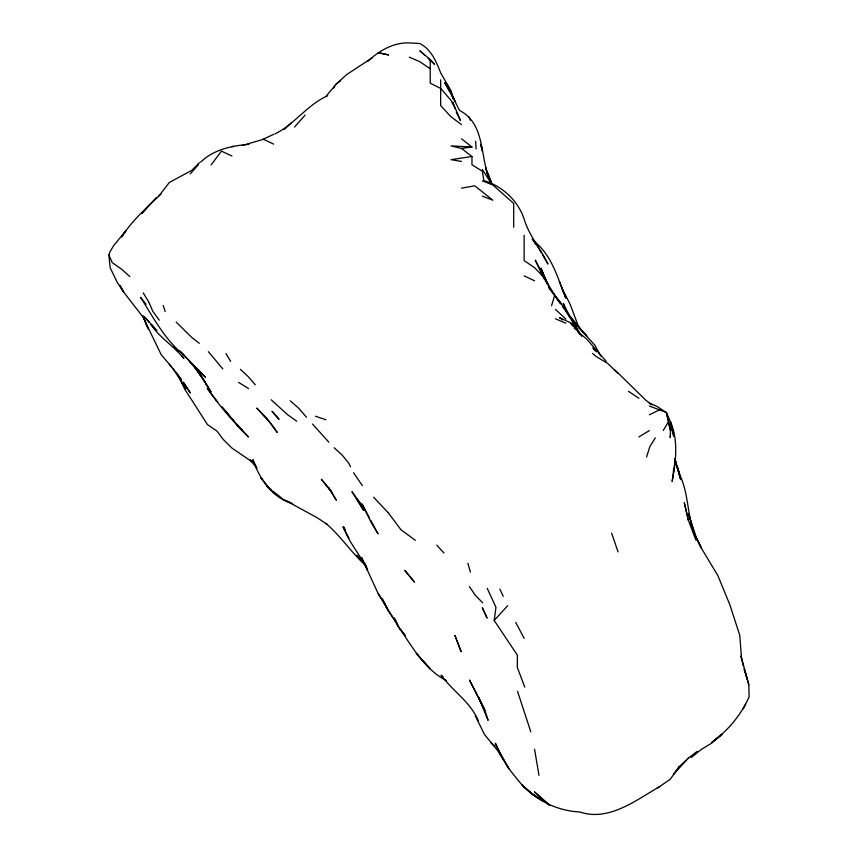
<?xml version="1.0" encoding="UTF-8"?>
<svg xmlns="http://www.w3.org/2000/svg" width="858" height="858" viewBox="0 0 858 858"><rect width="100%" height="100%" fill="white"/><g stroke="black" fill="none" stroke-linecap="round" stroke-linejoin="round"><path stroke-width="1.29" d="M440.658 79.805L440.658 105.62L451.094 116.881L461.518 124.592M670.334 435.113L670.227 437.58L670.892 422.779L666.419 412.548L656.563 406.188L649.356 403.185M670.506 431.413L670.892 422.779L673.745 436.475L670.656 422.147C678.549 441.184 675.729 461.872 672.146 481.542L675.021 461.314M673.423 472.436L673.594 468.65M524.785 687.119L517.288 667.342L517.417 655.222L494.187 620.431L495.967 607.346L487.215 588.309M551.565 305.695L554.332 296.514M646.578 456.939L649.817 446.761M171.814 367.095L161.24 354.783L143.039 317.095L123.67 292.128L117.16 282.185L110.135 267.728L108.891 254.955L109.899 251.887L113.653 245.656L126.019 230.523L121.761 236.829M649.356 406.006L666.419 412.548L668.596 421.45L663.298 430.448M711.7 742.224C727.831 731.005 741.065 714.907 749.109 696.878L748.82 684.663L740.99 656.048L743.275 665.744M333.783 88.084L335.478 84.545L340.647 80.824M743.275 708.783L745.666 704.182M650.235 445.988L655.33 437.891M121.782 236.797C132.143 220.302 147.126 207.346 161.014 194.015M697.254 751.286L688.309 758.172L679.268 766.612L670.227 779.289L657.056 788.33M679.268 766.612L673.852 773.927L688.309 758.172M211.079 164.972L221.171 151.491M158.912 195.956L169.348 182.454L191.849 170.313L199.41 162.623M325.868 96.482L334.684 85.95M294.562 127.016L305.105 115.079M190.208 173.906L198.563 164.532M149.517 204.912L141.624 213.61L155.995 197.812M494.187 620.431L507.689 605.694M274.946 133.945C294.551 124.281 307.432 104.665 327.692 95.71M284.127 129.579L291.001 123.22M336.304 83.966L346.739 74.517L372.436 57.679M367.61 61.486C378.818 50.954 393.361 42.299 409.234 42.911L419.787 43.511C431.231 49.314 436.293 61.647 440.69 72.941L451.094 90.969L452.938 98.681M200.643 162.194C213.267 149.678 231.767 145.688 248.927 144.348M691.098 757.657L701.533 749.291L711.968 742.931L722.404 734.083L714.939 739.617M659.791 786.518C636.186 800.074 608.74 821.825 579.826 811.979C557.754 810.874 537.29 801.061 522.19 785.006L534.566 795.838L543.961 801.393M638.92 436.894L649.356 430.609M231.95 146.868L233.355 146.075M649.356 414.789L659.791 409.749M263.524 139.082L273.691 134.309M242.385 145.506L262.966 139.404M461.529 188.149L474.753 185.821L492.835 200.182L482.4 196.15M542.674 255.051L547.951 264.06C540.712 248.67 529.107 235.714 524.141 219.198C518.339 200.879 502.112 185.929 483.837 180.577L482.4 171.257L471.964 164.747L471.954 156.499L451.094 159.663L461.518 161.433M471.964 147.008L451.094 145.903L461.529 148.455L471.964 147.008L461.529 138.814M388.481 54.923L378.046 52.703L388.502 54.88M315.433 416.237L325.868 419.701M482.389 180.877L492.835 184.963L513.695 203.443L513.706 227.263M555.448 318.779L565.872 323.219M409.352 57.186L419.787 61.669L430.223 68.747L430.223 83.151L440.647 88.406L451.094 100.429L452.82 104.097M190.905 398.702L207.389 424.528L216.956 431.059L223.262 439.468L231.95 448.08L252.82 462.301L250.3 460.006L256.928 468.221L252.82 459.631C259.609 478.743 271.729 497.415 292.246 503.56M221.514 151.169L231.96 156.006M291.001 502.917L285.071 500.182L317.213 517.771L326.962 524.195L325.868 523.412C340.841 536.014 351.437 552.863 366.034 565.894M263.256 139.178L273.691 144.133M524.131 275.836L534.566 280.834M446.439 680.533C424.646 669.583 412.301 646.803 398.916 627.402L405.223 635.649L398.831 627.295L394.176 617.932L398.766 627.155L378.046 593.339L361.508 557.443L367.61 570.259C360.746 555.094 348.584 542.824 343.5 526.683L345.431 530.094M238.621 382.4L248.681 388.642M543.951 801.329L530.19 792.438L534.566 795.838L524.131 787.365L518.211 780.458L508.826 768.629L497.854 750.857L484.491 734.469L475.225 715.733M628.485 391.302L638.92 398.316M482.4 169.476L491.398 183.741C479.139 159.953 486.861 124.431 459.395 110.339L451.083 93.308L444.744 82.658L454.826 100.933L450.697 91.27L445.624 82.153L447.05 85.843M296.686 421.171L287.344 414.521L271.16 399.753M562.666 319.884L559.523 317.621L570.999 323.037L580.287 334.32L577.552 331.317L586.754 339.146L606.231 361.347M574.206 328.142L576.308 329.644L574.635 327.842M651.973 404.826L645.902 400.289L614.95 369.97M461.529 148.455L471.954 156.499M199.303 343.307L191.559 337.28L176.158 322.072M415.358 540.336L400.901 529.686L388.342 512.848M271.096 489.661L267.085 486.465L275.246 493.8M273.101 491.259L284.127 500.042M443.028 676.737L441.109 675.171C452.681 691.162 470.313 701.79 478.228 720.538M592.438 353.389L596.321 356.628L607.614 363.363L618.05 373.477M428.142 58.43L434.652 64.382L430.223 59.513L419.787 50.772L424.431 55.03M494.734 746.17L491.055 742.738L494.809 746.085M290.251 400.793L298.541 408.054L306.521 417.256M129.783 276.555L121.589 269.23L112.226 262.58L108.891 254.955M334.127 447.758L342.235 455.115L348.852 463.352L350.536 466.763M555.437 309.384L565.883 319.058M240.412 369.315L248.359 376.78L255.298 384.824M202.81 378.979L200.654 374.957L211.079 391.988L197.093 370.238L200.643 375.622L191.119 362.677L197.254 370.13L190.208 362.151L205.555 377.391L179.783 350.901M572.511 320.495L594.991 345.345L600.664 356.049M387.988 512.483L373.616 497.254M534.105 241.259C552.026 255.469 557.625 277.96 565.872 298.209L559.341 281.574M156.928 330.502L144.037 316.516L149.378 322.372M190.208 362.151L200.643 372.801M222.833 368.94L208.344 351.683M271.171 423.863L277.263 432.389L266.763 418.404L256.767 408.076L270.431 422.951M153.721 327.391L150.976 324.571C159.856 337.859 173.949 346.128 183.923 358.515L181.853 355.748M364.897 563.545L356.756 555.19L364.082 563.009L366.795 567.46M574.989 323.67L586.754 335.864L568.908 315.701M482.754 602.938L475.289 595.195L469.358 586.561M547.35 283.891L543.446 276.909L534.566 267.653L524.141 260.618L524.131 235.285M266.763 418.404L263.256 414.725M175.429 348.337L178.035 351.126M570.463 323.359L572.972 326.051M180.566 351.748L182.936 354.3C164.393 338.889 153.174 317.267 140.562 297.34L146.096 304.236M436.733 545.162L443.994 553.013M534.673 243.104L537.398 246.053L541.355 252.81M151.158 324.324L153.829 327.252M328.829 442.181L312.569 424.056M173.606 346.632L177.874 351.426M175.096 348.284L177.745 351.276M183.162 354.182L197.254 370.13M573.015 320.388L580.898 329.375M222.211 406.874L231.95 418.94L248.445 436.979C233.355 421.997 219.487 405.855 207.304 388.438L217.664 402.102M173.455 368.983L185.714 388.856L179.772 378.378L184.845 389.35L190.476 398.144M593.05 347.919L596.364 351.812M231.95 418.94L233.923 421.257L225.654 411.111M362.355 485.639L353.517 472.704M271.289 490.604L260.982 477.938L263.524 481.048M268.608 487.28L271.149 490.39M397.447 624.066L387.484 609.738L382.55 598.863M532.11 239.243L534.566 242.342M562.687 306.756L576.319 324.131M169.337 364.253L181.199 379.408L175.869 371.943M593.039 347.983L594.658 350.064M555.201 296.021L548.873 287.623L561.658 304.333L580.308 334.341M551.394 290.69L560.306 303.614M159.277 320.195L152.874 311.411L148.799 302.091M581.745 336.422L572.672 322.082L576.308 327.895M394.669 619.176L396.085 621.417M344.39 529.182L343.007 526.984L348.916 538.127M378.046 593.339L387.634 608.676M143.211 292.889L148.659 301.801M545.002 279.14L554.911 295.57M225.976 353.55L230.663 361.411M119.723 285.306L123.67 292.128L120.12 285.532M203.142 378.796L208.322 387.848M369.476 518.007L362.033 503.936L371.299 522.683L378.046 533.848L375.707 529.493M370.72 520.302L375.085 528.346M515.722 622.382L524.141 638.341M671.213 427.852L673.562 432.518L671.482 427.037M547.533 283.88L535.295 260.156L543.125 276.716M456.263 112.151L460.499 120.57L452.692 102.166L454.922 108.408M484.856 710.167L478.549 697.318L488.084 720.355L484.856 710.167L469.487 680.04L484.362 709.191M570.27 317.439L563.341 303.378L565.454 309.609M148.466 329.493L143.136 316.43M674.71 459.438L680.662 476.748C688.781 495.688 687.505 516.87 694.916 536.057M499.828 589.103L503.26 596.321M491.816 184.02L486.754 171.879L491.677 183.591M491.495 183.859L487.065 172.061L492.095 184.524M488.878 177.67L491.838 184.245L486.754 171.879M545.42 279.075L547.554 283.859M491.741 183.548L485.564 167.535L486.454 170.796M549.163 287.451L540.958 268.093L544.884 277.874M384.255 602.391L386.615 608.086M675.01 459.663L675.836 461.786L674.635 458.59M561.507 287.333L570.195 304.397L578.968 327.788M688.395 520.356L684.33 502.831L688.395 520.356L695.902 540.122M142.932 315.615L147.136 326.78M469.036 116.827L470.291 120.238M618.05 551.898L611.636 533.161M674.86 459.556L680.662 479.633L677.391 466.462M163.213 305.448L165.186 311.561M530.802 731.831L517.524 691.301M674.946 460.156L679.783 476.115M688.599 513.856L694.862 535.371M748.82 684.663L744.186 668.886L747.211 679.182M467.889 563.32L470.409 572.125M688.588 514.092L696.975 539.5L701.533 548.444L693.596 532.282L701.737 548.798L717.878 575.632L729.879 604.847L739.757 635.295L741.537 658.365M666.419 412.548L670.227 429.944L668.596 421.45M534.566 749.324L538.974 775.31M543.446 276.909L543.586 278.625M475.643 141.366L476.083 148.917M430.223 59.513L430.223 68.747M549.635 805.308L534.577 792.009L549.635 805.308M242.385 430.684L236.937 425.278L242.385 430.684M419.787 657.271L416.248 653.378L430.223 668.832L419.787 657.271M273.691 413.191L272.029 411.314L279.054 419.305L273.691 413.191M325.868 484.641L321.321 479.247L331.531 491.934L336.304 500.214L328.346 487.237L331.531 491.934L325.868 484.641M409.352 575.857L404.751 570.356L414.468 582.11L409.352 575.857M555.437 296.46L554.525 295.345L561.658 304.333L555.437 296.46M361.132 504.461L351.973 491.698L363.674 510.499L357.175 499.27L361.132 504.461M190.219 392.846L183.387 382.314L190.219 392.846M508.826 768.629L498.444 750.514L495.334 743.157L503.26 759.48L498.444 750.514L508.826 768.629M486.969 617.824L482.4 607.947L486.969 617.824M491.366 183.762L488.717 177.756L491.291 183.784M461.121 651.565L454.933 635.488L461.121 651.565M481.188 145.957L480.791 144.337L482.4 151.029L481.188 145.957"/></g></svg>
